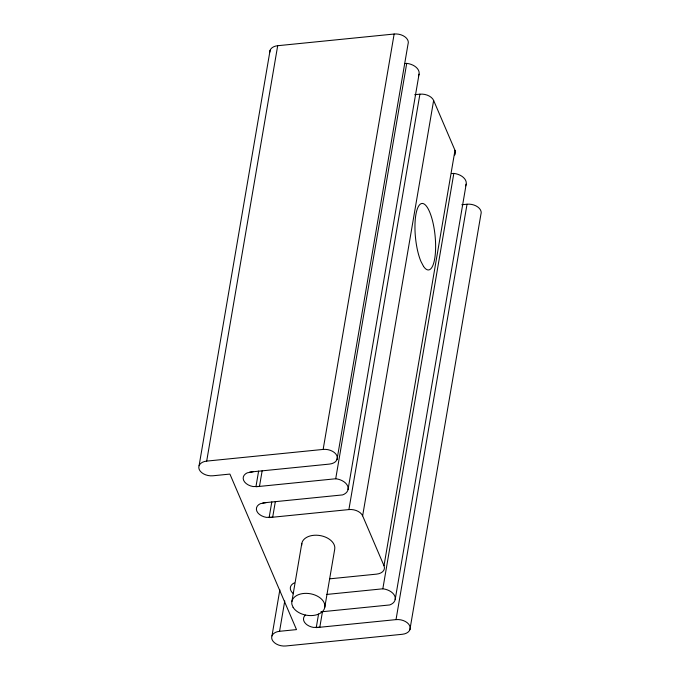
<?xml version="1.0" encoding="UTF-8"?>
<svg xmlns="http://www.w3.org/2000/svg" width="680" height="680" viewBox="0 0 680 680"><rect width="100%" height="100%" fill="white"/><g stroke="black" fill="none" stroke-linecap="round" stroke-linejoin="round"><path stroke-width="1.02" d="M199.087 465.698L270.096 50.303M318.572 614.023L316.251 627.623L396.024 619.616A11.135 7.276 9.7 0 1 409.751 625.889A11.135 7.276 9.7 0 1 402.305 634.287L285.855 645.975A11.135 7.276 9.7 0 1 272.119 639.702A11.135 7.276 9.7 0 1 279.565 631.303L296.505 629.604L229.908 474.079L212.968 475.779A11.135 7.276 9.7 0 1 199.24 469.506A11.135 7.276 9.7 0 1 206.686 461.108L277.695 45.713L394.145 34.026A11.135 7.276 9.7 0 1 408.025 44.106L337.025 459.502M258.613 471.079L255.935 486.769L335.707 478.762A12.877 8.415 9.7 0 1 347.633 485.988A12.877 8.415 9.7 0 1 342.618 494.904L262.846 502.911M262.166 470.721L259.479 486.412L253.121 486.557A11.322 7.395 9.7 0 1 243.635 480.352A11.322 7.395 9.7 0 1 247.248 472.838L253.198 471.741M271.813 501.891L269.127 517.582L348.899 509.575A11.135 7.276 9.7 0 1 362.635 515.848L383.996 565.735A11.135 7.276 9.7 0 1 376.55 574.133L329.562 578.85M275.357 501.534L272.68 517.225L266.313 517.369A11.322 7.395 9.7 0 1 256.836 511.164A11.322 7.395 9.7 0 1 260.44 503.65L266.399 502.554M271.975 635.894L279.837 589.849M279.565 631.303L284.758 600.958M291.873 601.579L301.81 543.422M206.686 461.108L323.144 449.421L394.145 34.026M335.707 478.762L406.716 63.367L404.625 63.58M322.481 611.575L319.796 627.266L313.438 627.41A11.322 7.395 9.7 0 1 305.371 615.086M324.768 607.367L334.713 549.211A16.702 10.914 9.7 0 0 318.775 535.373A16.702 10.914 9.7 0 0 301.725 545.335M348.05 489.54L419.058 74.145M348.899 509.575L419.909 94.18A11.135 7.276 9.7 0 1 433.636 100.453L454.996 150.339A11.135 7.276 9.7 0 1 454.725 155.023M362.635 515.848L433.636 100.453M383.996 565.735L454.996 150.339M320.824 611.864L389.742 604.945A12.877 8.415 9.7 0 0 394.757 596.029A12.877 8.415 9.7 0 0 382.832 588.803L453.832 173.408L451.75 173.621M395.173 599.582L466.183 184.186M396.024 619.616L467.033 204.221L461.805 204.748M409.904 629.697L480.913 214.302A11.135 7.276 9.7 0 0 467.033 204.221M414.69 94.707L419.909 94.18M249.653 472.098L329.426 464.091A11.135 7.276 9.7 0 0 336.872 455.693A11.135 7.276 9.7 0 0 323.144 449.421M326.442 594.465L382.832 588.803M293.505 593.759A11.322 7.395 9.7 0 1 294.363 582.879M269.798 52.173A11.135 7.276 9.7 0 1 277.695 45.713M406.716 63.367A12.877 8.415 9.7 0 1 418.438 75.811M453.832 173.408A12.877 8.415 9.7 0 1 465.554 185.852M423.546 266.399L420.962 261.502A33.405 9.843 84.3 0 1 418.6 206.159A33.405 9.843 84.3 0 1 435.268 237.779A33.405 9.843 84.3 0 1 423.546 266.399M293.097 607.333L291.924 604.461A16.702 10.914 9.7 0 1 313.106 594.405A16.702 10.914 9.7 0 1 320.671 613.003A16.702 10.914 9.7 0 1 293.097 607.333"/></g></svg>
